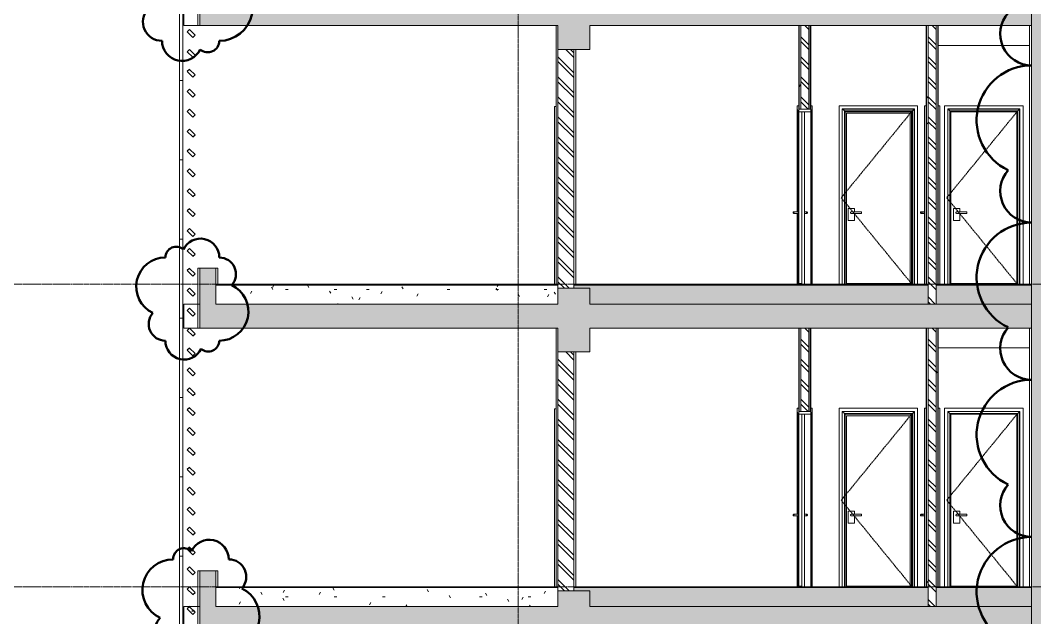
# Model space of a CAD drawing. Header units: millimetres. Extents: x 78096 to 288885, y -20632 to 149556.
# Drawn here: x 205079 to 217824, y 103711 to 111216 of the extents above; entities that cross this region are included whole.
import ezdxf

# ---------------------------------------------------------------- set-up
doc = ezdxf.new("R2010")
doc.units = ezdxf.units.MM
doc.linetypes.add('Centre', pattern=[31.75, 6.35, -4.7625, 15.875, -4.7625])
doc.linetypes.add('Grid Line', pattern=[22.225, 12.7, -3.175, 3.175, -3.175])
for name, color, linetype, lineweight in [('A-DETL', 90, 'Continuous', 9), ('A-DETL-GENF', 92, 'Continuous', 9), ('A-DOOR', 31, 'Continuous', 9), ('A-DOOR-FRAM', 31, 'Continuous', 9), ('A-FLOR', 192, 'Continuous', 9), ('A-FLOR-FNSH', 192, 'Continuous', 35), ('A-FLOR-LEVL', 51, 'Continuous', 9), ('A-FLOR-MCUT', 51, 'Continuous', 9), ('A-FLOR-PATT', 8, 'Continuous', 35), ('A-GENM', 13, 'Continuous', 9), ('A-GLAZ-CWMG', 51, 'Continuous', 9), ('A-WALL', 113, 'Continuous', 9), ('A-WALL-FNSH', 113, 'Continuous', 25), ('A-WALL-PATT', 111, 'Continuous', 25), ('G-ANNO-REVC', 71, 'Continuous', 50), ('S-BEAM', 12, 'Continuous', 9), ('S-GRID', 1, 'Continuous', 9)]:
    doc.layers.add(name, color=color, linetype=linetype, lineweight=lineweight)
pattern_1 = [(0, (230762.54, 117385), (812.8, 203.2), [33.528, -576.072, 33.528, -576.072, -3251.2]), (0, (230762.54, 117385), (812.8, 203.2), [-1219.2, 33.528, -1185.672, 33.528, -576.072, -1422.4]), (0, (230762.54, 117385), (812.8, 203.2), [-3048, 33.528, -372.872, 33.528, -982.472]), (120, (231067.34, 117486.6), (-582.3764, 602.3054), [33.528, -576.072, 33.528, -3827.272]), (120, (231067.34, 117486.6), (-582.3764, 602.3054), [-643.128, -576.072, 33.528, -1185.672, -2032]), (120, (231067.34, 117486.6), (-582.3764, 602.3054), [-2438.4, 33.528, -576.072, 33.528, -1388.872]), (120, (231067.34, 117486.6), (-582.3764, 602.3054), [-3081.528, -372.872, 33.528, -982.472]), (240, (231168.94, 117893), (-230.4236, -805.5054), [33.528, -576.072, 33.528, -3827.272]), (240, (231168.94, 117893), (-230.4236, -805.5054), [-643.128, -576.072, 33.528, -1185.672, -2032]), (240, (231168.94, 117893), (-230.4236, -805.5054), [-2438.4, 33.528, -576.072, 33.528, -1388.872]), (240, (231168.94, 117893), (-230.4236, -805.5054), [-3081.528, -372.872, 33.528, -982.472])]
pattern_2 = [(50, (5066.1, 117385), (728.737, -63.756), [76.2, -838.2]), (355, (5066.1, 117385), (-140.972, 764.228), [60.96, -670.56]), (100.451, (5126.8, 117379.7), (587.77, 700.467), [64.76, -712.36]), (46.184, (5066.1, 117588.2), (1084.316, -168.17), [114.3, -1257.3]), (96.636, (5156.4, 117574.2), (949.61, 989.71), [97.14, -1068.54]), (351.184, (5066.1, 117588.2), (949.62, 989.7), [91.44, -1005.84]), (21, (5167.7, 117537.4), (606.458, -409.06), [76.2, -838.2]), (326, (5167.7, 117537.4), (247.208, 736.753), [60.96, -670.56]), (71.451, (5218.2, 117503.3), (853.668, 327.685), [64.76, -712.36]), (37.5, (5066.1, 117385), (12.3547, 338.22), [33.528, -628.904, 33.528, -647.192, -673.1]), (37.5, (5066.1, 117385), (12.3547, 338.22), [-1343.152, 33.528, -639.572]), (7.5, (5066.1, 117385), (267.279, 400.722), [33.528, -354.584, 33.528, -613.664, -256.54]), (7.5, (5066.1, 117385), (267.279, 400.722), [-1035.304, 33.528, -223.012]), (327.5, (4839.52, 117385), (542.3633, -22.9153), [33.528, -220.472, 33.528, -758.952, -1051.56]), (327.5, (4839.52, 117385), (542.3633, -22.9153), [-1046.48, 33.528, -1018.032]), (317.5, (4737.9, 117385), (592.517, 101.707), [33.528, -296.672, 33.528, -492.76, -746.76]), (317.5, (4737.9, 117385), (592.517, 101.707), [-856.488, 33.528, -713.232])]
pattern_3 = [(50, (230762.54, 117385), (728.7365, -63.756), [76.2, -838.2]), (355, (230762.54, 117385), (-140.972, 764.228), [60.96, -670.56]), (100.451, (230823.3, 117379.7), (587.77, 700.467), [64.76, -712.36]), (46.184, (230762.5, 117588.2), (1084.316, -168.17), [114.3, -1257.3]), (96.636, (230852.9, 117574.2), (949.61, 989.71), [97.14, -1068.54]), (351.184, (230762.5, 117588.2), (949.62, 989.7), [91.44, -1005.84]), (21, (230864.14, 117537.4), (606.458, -409.0606), [76.2, -838.2]), (326, (230864.14, 117537.4), (247.208, 736.753), [60.96, -670.56]), (71.451, (230914.7, 117503.3), (853.668, 327.685), [64.76, -712.36]), (37.5, (230762.54, 117385), (12.3547, 338.2201), [33.528, -628.904, 33.528, -647.192, -673.1]), (37.5, (230762.54, 117385), (12.3547, 338.2201), [-1343.152, 33.528, -639.572]), (7.5, (230762.54, 117385), (267.279, 400.722), [33.528, -354.584, 33.528, -613.664, -256.54]), (7.5, (230762.54, 117385), (267.279, 400.722), [-1035.304, 33.528, -223.012]), (327.5, (230535.98, 117385), (542.3633, -22.9153), [33.528, -220.472, 33.528, -758.952, -1051.56]), (327.5, (230535.98, 117385), (542.3633, -22.9153), [-1046.48, 33.528, -1018.032]), (317.5, (230434.38, 117385), (592.517, 101.707), [33.528, -296.672, 33.528, -492.76, -746.76]), (317.5, (230434.38, 117385), (592.517, 101.707), [-856.488, 33.528, -713.232])]

# ---------------------------------------------------------------- blocks, each defined once
blk = doc.blocks.new('ZZ-D - Internal Door - 900 x 2200_TYPE GENERAL-4314285-TOMH A-A')
at = {"layer": 'A-DOOR'}
for p, q in [((-9005, 98743), (-9005, 96500)), ((-8019, 98743), (-9005, 98743)), ((-8965, 96500), (-8965, 98703)), ((-8965, 98703), (-8059, 98703)), ((-8939, 98677), (-8965, 98703)), ((-8939, 98677), (-8939, 96500)), ((-8085, 98677), (-8939, 98677)), ((-8935, 98673), (-8935, 96500)), ((-8089, 98673), (-8935, 98673)), ((-8928, 98666), (-8928, 96508)), ((-8096, 98666), (-8928, 98666)), ((-8096, 96508), (-8096, 98666)), ((-8089, 96500), (-8089, 98673)), ((-8059, 98703), (-8085, 98677)), ((-8085, 96500), (-8085, 98677)), ((-8059, 96500), (-8059, 98703)), ((-8019, 98743), (-8019, 96500)), ((-8893, 97450), (-8893, 97300)), ((-8813, 97450), (-8893, 97450)), ((-8819, 97410), (-8853, 97410)), ((-8853, 97390), (-8819, 97390)), ((-8725, 97410), (-8819, 97410)), ((-8819, 97390), (-8725, 97390)), ((-8813, 97410), (-8813, 97450)), ((-8813, 97300), (-8813, 97390)), ((-8893, 97300), (-8813, 97300)), ((-8928, 96508), (-8096, 96508))]:
    blk.add_line(p, q, dxfattribs=at)
at = {"layer": 'A-DOOR', "linetype": 'Centre'}
for p, q in [((-8096, 98666), (-8978, 97587)), ((-8978, 97587), (-8096, 96508))]:
    blk.add_line(p, q, dxfattribs=at)
at = {"layer": 'A-DOOR'}
for start_param, end_param in [(4.712389, 6.283185), (3.141593, 4.712389)]:
    blk.add_ellipse((-8725, 97400), major_axis=(0, 10), ratio=0.104556, start_param=start_param, end_param=end_param, dxfattribs=at)
for points, knots in [([(-8935, 98673), (-8935, 98673), (-8935, 98673), (-8936, 98674), (-8937, 98674), (-8938, 98675), (-8939, 98676), (-8939, 98677)], [-1, -1, -1, -1, -0.75, -0.625, -0.5, -0.25, 0, 0, 0, 0]), ([(-8085, 98677), (-8086, 98676), (-8087, 98675), (-8088, 98674), (-8088, 98674), (-8089, 98673), (-8089, 98673), (-8089, 98673)], [0, 0, 0, 0, 0.25, 0.5, 0.625, 0.75, 1, 1, 1, 1]), ([(-8863, 97400), (-8863, 97401), (-8863, 97403), (-8862, 97405), (-8861, 97406), (-8860, 97407), (-8859, 97408), (-8858, 97409), (-8857, 97409), (-8857, 97409), (-8856, 97409), (-8855, 97410), (-8854, 97410), (-8854, 97410), (-8853, 97410)], [0, 0, 0, 0, 0.0833333, 0.1666667, 0.2083333, 0.25, 0.2916667, 0.3333333, 0.3541667, 0.375, 0.3958333, 0.4166667, 0.4583333, 0.5, 0.5, 0.5, 0.5]), ([(-8853, 97390), (-8853, 97390), (-8854, 97390), (-8854, 97390), (-8855, 97390), (-8856, 97390), (-8856, 97391), (-8857, 97391), (-8858, 97391), (-8859, 97392), (-8859, 97392), (-8860, 97393), (-8861, 97394), (-8862, 97395), (-8863, 97397), (-8863, 97399), (-8863, 97400)], [0.5, 0.5, 0.5, 0.5, 0.5208333, 0.5416667, 0.5625, 0.5833333, 0.6041667, 0.625, 0.6666667, 0.6875, 0.7083333, 0.75, 0.7916667, 0.8333333, 0.9166667, 1, 1, 1, 1]), ([(-8820, 97400), (-8820, 97402), (-8820, 97405), (-8820, 97408), (-8819, 97410), (-8819, 97410), (-8819, 97410)], [0, 0, 0, 0, 0.1666667, 0.3333333, 0.4166667, 0.5, 0.5, 0.5, 0.5])]:
    blk.add_open_spline(points, degree=3, knots=knots, dxfattribs=at)
blk.add_open_spline([(-8819, 97390), (-8819, 97390), (-8819, 97390), (-8820, 97391), (-8820, 97393), (-8820, 97395), (-8820, 97397), (-8820, 97399), (-8820, 97400)], degree=3, dxfattribs=at)
at = {"layer": 'A-DOOR-FRAM'}
for p, q in [((-8962, 98700), (-8062, 98700)), ((-8930, 98668), (-8930, 96500)), ((-8094, 98668), (-8930, 98668)), ((-8094, 98668), (-8094, 96500)), ((-8062, 98700), (-8062, 96500)), ((-8911, 96500), (-8911, 96508)), ((-8113, 96508), (-8113, 96500))]:
    blk.add_line(p, q, dxfattribs=at)
blk = doc.blocks.new('ZZ-D - Internal Door - 1000 x 2200_ΤΥΠΟΣ 5_WC-4307367-TOMH A-A')
at = {"layer": 'A-DOOR', "lineweight": 18}
for p, q in [((-9237, 98743), (-9257, 98743)), ((-9257, 98743), (-9257, 96500)), ((-9237, 96500), (-9237, 98743)), ((-9067, 98743), (-9087, 98743)), ((-9087, 98743), (-9087, 98713)), ((-9087, 98713), (-9087, 96500)), ((-9067, 98713), (-9067, 98743)), ((-9067, 96500), (-9067, 98713)), ((-9257, 96500), (-9237, 96500)), ((-9087, 96500), (-9067, 96500))]:
    blk.add_line(p, q, dxfattribs=at)
at = {"layer": 'A-DOOR'}
for p, q in [((-9290, 97410), (-9299, 97410)), ((-9289, 97410), (-9299, 97410)), ((-9299, 97390), (-9290, 97390)), ((-9299, 97390), (-9289, 97390)), ((-9257, 97410), (-9290, 97410)), ((-9290, 97390), (-9257, 97390))]:
    blk.add_line(p, q, dxfattribs=at)
for start_param, end_param in [(4.712389, 7.853982), (1.570796, 4.712389)]:
    blk.add_ellipse((-9289, 97400), major_axis=(0, 10), ratio=0.994519, start_param=start_param, end_param=end_param, dxfattribs=at)
for points, knots in [([(-9309, 97400), (-9309, 97402), (-9308, 97405), (-9305, 97408), (-9302, 97410), (-9299, 97410), (-9297, 97410), (-9297, 97410)], [0, 0, 0, 0, 0.1666667, 0.3333333, 0.4166667, 0.5, 0.5833333, 0.5833333, 0.5833333, 0.5833333]), ([(-9292, 97410), (-9292, 97410), (-9291, 97410), (-9290, 97410), (-9290, 97410), (-9289, 97410), (-9289, 97410), (-9288, 97410), (-9288, 97409), (-9287, 97409), (-9287, 97409), (-9287, 97409)], [0.4285634, 0.4285634, 0.4285634, 0.4285634, 0.4583333, 0.5, 0.5208333, 0.5416667, 0.5625, 0.5833333, 0.6041667, 0.625, 0.6372964, 0.6372964, 0.6372964, 0.6372964]), ([(-9287, 97391), (-9287, 97391), (-9287, 97391), (-9288, 97391), (-9288, 97390), (-9289, 97390), (-9290, 97390), (-9291, 97390), (-9291, 97390), (-9292, 97390), (-9292, 97390), (-9292, 97390)], [0.3627036, 0.3627036, 0.3627036, 0.3627036, 0.375, 0.3958333, 0.4166667, 0.4583333, 0.5, 0.5208333, 0.5416667, 0.5625, 0.5714366, 0.5714366, 0.5714366, 0.5714366])]:
    blk.add_open_spline(points, degree=3, knots=knots, dxfattribs=at)
blk.add_open_spline([(-9297, 97390), (-9297, 97390), (-9299, 97390), (-9302, 97390), (-9304, 97391), (-9306, 97393), (-9308, 97395), (-9309, 97397), (-9309, 97399), (-9309, 97400)], degree=3, dxfattribs=at)
blk = doc.blocks.new('ZZ-D - Internal Door - 900 x 2200_TYPE  WC ENTRANCE-4315241-TOMH A-A')
at = {"layer": 'A-DOOR'}
for p, q in [((-10330, 96500), (-10330, 98743)), ((-10330, 98743), (-9344, 98743)), ((-10264, 98677), (-10290, 98703)), ((-10290, 98703), (-10290, 96500)), ((-9384, 98703), (-10290, 98703)), ((-10264, 98677), (-10264, 96500)), ((-9410, 98677), (-10264, 98677)), ((-10260, 98673), (-10260, 96500)), ((-9414, 98673), (-10260, 98673)), ((-9414, 98673), (-9414, 96500)), ((-9384, 98703), (-9410, 98677)), ((-9410, 98677), (-9410, 96500)), ((-9384, 98703), (-9384, 96500)), ((-9344, 96500), (-9344, 98743)), ((-10218, 97450), (-10218, 97300)), ((-10138, 97450), (-10218, 97450)), ((-10144, 97410), (-10178, 97410)), ((-10178, 97390), (-10144, 97390)), ((-10050, 97410), (-10144, 97410)), ((-10144, 97390), (-10050, 97390)), ((-10138, 97410), (-10138, 97450)), ((-10138, 97300), (-10138, 97390)), ((-10218, 97300), (-10138, 97300)), ((-10236, 96508), (-9438, 96508))]:
    blk.add_line(p, q, dxfattribs=at)
at = {"layer": 'A-DOOR', "linetype": 'Centre'}
for p, q in [((-9421, 98666), (-10303, 97587)), ((-10303, 97587), (-9421, 96508))]:
    blk.add_line(p, q, dxfattribs=at)
at = {"layer": 'A-DOOR'}
for start_param, end_param in [(4.712389, 6.283185), (3.141593, 4.712389)]:
    blk.add_ellipse((-10050, 97400), major_axis=(0, 10), ratio=0.104556, start_param=start_param, end_param=end_param, dxfattribs=at)
for points in [[(-10260, 98673), (-10260, 98673), (-10261, 98674), (-10263, 98676), (-10264, 98677)], [(-9410, 98677), (-9411, 98676), (-9413, 98674), (-9414, 98673), (-9414, 98673)], [(-10144, 97390), (-10144, 97390), (-10145, 97390), (-10145, 97391), (-10145, 97393), (-10145, 97395), (-10145, 97397), (-10145, 97399), (-10145, 97400)]]:
    blk.add_open_spline(points, degree=3, dxfattribs=at)
for points, knots in [([(-10188, 97400), (-10188, 97401), (-10188, 97403), (-10187, 97405), (-10186, 97406), (-10185, 97407), (-10184, 97408), (-10183, 97409), (-10183, 97409), (-10182, 97409), (-10181, 97409), (-10180, 97410), (-10179, 97410), (-10179, 97410), (-10178, 97410)], [0, 0, 0, 0, 0.0833333, 0.1666667, 0.2083333, 0.25, 0.2916667, 0.3333333, 0.3541667, 0.375, 0.3958333, 0.4166667, 0.4583333, 0.5, 0.5, 0.5, 0.5]), ([(-10178, 97390), (-10178, 97390), (-10179, 97390), (-10179, 97390), (-10180, 97390), (-10181, 97390), (-10181, 97391), (-10182, 97391), (-10183, 97391), (-10184, 97392), (-10184, 97392), (-10185, 97393), (-10186, 97394), (-10187, 97395), (-10188, 97397), (-10188, 97399), (-10188, 97400)], [0.5, 0.5, 0.5, 0.5, 0.5208333, 0.5416667, 0.5625, 0.5833333, 0.6041667, 0.625, 0.6666667, 0.6875, 0.7083333, 0.75, 0.7916667, 0.8333333, 0.9166667, 1, 1, 1, 1]), ([(-10145, 97400), (-10145, 97402), (-10145, 97405), (-10145, 97408), (-10145, 97410), (-10144, 97410), (-10144, 97410)], [0, 0, 0, 0, 0.1666667, 0.3333333, 0.4166667, 0.5, 0.5, 0.5, 0.5])]:
    blk.add_open_spline(points, degree=3, knots=knots, dxfattribs=at)
at = {"layer": 'A-DOOR-FRAM'}
for p, q in [((-10287, 98700), (-9387, 98700)), ((-10255, 98668), (-10255, 96500)), ((-9419, 98668), (-10255, 98668)), ((-10236, 98649), (-10236, 96500)), ((-10236, 98649), (-9438, 98649)), ((-9438, 98649), (-9438, 96500)), ((-9419, 98668), (-9419, 96500)), ((-9387, 98700), (-9387, 96500))]:
    blk.add_line(p, q, dxfattribs=at)
blk = doc.blocks.new('ZZ-D - Internal Door - 900 x 2200_TYPE  WC ENTRANCE-V9-TOMH A-A')
at = {"layer": 'A-DOOR', "lineweight": 18}
for p, q in [((-10837, 98743), (-10857, 98743)), ((-10857, 98743), (-10857, 98703)), ((-10857, 98703), (-10843, 98677)), ((-10837, 98673), (-10837, 98743)), ((-10799, 98666), (-10837, 98666)), ((-10837, 98666), (-10837, 96508)), ((-10799, 96508), (-10799, 98666)), ((-10667, 98743), (-10687, 98743)), ((-10687, 98743), (-10687, 98673)), ((-10681, 98677), (-10667, 98703)), ((-10667, 98703), (-10667, 98743)), ((-10837, 96508), (-10799, 96508))]:
    blk.add_line(p, q, dxfattribs=at)
at = {"layer": 'A-DOOR'}
for p, q in [((-10857, 98703), (-10857, 97410)), ((-10843, 98677), (-10843, 97450)), ((-10681, 98677), (-10681, 96500)), ((-10667, 98703), (-10667, 96500)), ((-10890, 97410), (-10899, 97410)), ((-10890, 97410), (-10899, 97410)), ((-10899, 97390), (-10890, 97390)), ((-10899, 97390), (-10890, 97390)), ((-10845, 97410), (-10890, 97410)), ((-10890, 97390), (-10845, 97390)), ((-10857, 97390), (-10857, 96500)), ((-10845, 97300), (-10845, 97450)), ((-10845, 97450), (-10837, 97450)), ((-10799, 97450), (-10797, 97450)), ((-10746, 97410), (-10765, 97410)), ((-10765, 97390), (-10746, 97390)), ((-10737, 97410), (-10746, 97410)), ((-10737, 97410), (-10746, 97410)), ((-10746, 97390), (-10737, 97390)), ((-10746, 97390), (-10737, 97390)), ((-10837, 97300), (-10845, 97300)), ((-10843, 97300), (-10843, 96500)), ((-10797, 97300), (-10799, 97300))]:
    blk.add_line(p, q, dxfattribs=at)
at = {"layer": 'A-DOOR', "lineweight": 18}
for centre, start, end in [((-10836, 98681), 209.7449, 262.875), ((-10688, 98681), 277.125, 330.2551)]:
    blk.add_arc(centre, 8.06, start, end, dxfattribs=at)
at = {"layer": 'A-DOOR'}
for points, knots in [([(-10837, 98673), (-10838, 98673), (-10839, 98673), (-10840, 98674), (-10841, 98674), (-10842, 98675), (-10843, 98676), (-10843, 98677)], [0, 0, 0, 0, 0.25, 0.375, 0.5, 0.75, 1, 1, 1, 1]), ([(-10909, 97400), (-10909, 97398), (-10908, 97395), (-10905, 97392), (-10902, 97390), (-10899, 97390), (-10897, 97390), (-10897, 97390)], [0, 0, 0, 0, 0.1666667, 0.3333333, 0.4166667, 0.5, 0.5833333, 0.5833333, 0.5833333, 0.5833333]), ([(-10890, 97410), (-10890, 97410), (-10891, 97410), (-10891, 97410), (-10892, 97410), (-10892, 97410), (-10893, 97409), (-10893, 97409), (-10894, 97409), (-10894, 97408), (-10895, 97408), (-10896, 97407), (-10896, 97406), (-10897, 97405), (-10898, 97403), (-10898, 97401), (-10898, 97400)], [0.5, 0.5, 0.5, 0.5, 0.5208333, 0.5416667, 0.5625, 0.5833333, 0.6041667, 0.625, 0.6666667, 0.6875, 0.7083333, 0.75, 0.7916667, 0.8333333, 0.9166667, 1, 1, 1, 1]), ([(-10898, 97400), (-10898, 97399), (-10898, 97397), (-10897, 97395), (-10896, 97394), (-10896, 97393), (-10895, 97392), (-10894, 97391), (-10894, 97391), (-10893, 97391), (-10893, 97391), (-10892, 97390), (-10891, 97390), (-10890, 97390), (-10890, 97390)], [0, 0, 0, 0, 0.0833333, 0.1666667, 0.2083333, 0.25, 0.2916667, 0.3333333, 0.3541667, 0.375, 0.3958333, 0.4166667, 0.4583333, 0.5, 0.5, 0.5, 0.5]), ([(-10738, 97400), (-10738, 97401), (-10739, 97403), (-10739, 97405), (-10740, 97406), (-10741, 97407), (-10741, 97408), (-10742, 97409), (-10743, 97409), (-10743, 97409), (-10744, 97409), (-10744, 97410), (-10745, 97410), (-10746, 97410), (-10746, 97410)], [0, 0, 0, 0, 0.0833333, 0.1666667, 0.2083333, 0.25, 0.2916667, 0.3333333, 0.3541667, 0.375, 0.3958333, 0.4166667, 0.4583333, 0.5, 0.5, 0.5, 0.5]), ([(-10746, 97390), (-10746, 97390), (-10746, 97390), (-10745, 97390), (-10745, 97390), (-10744, 97390), (-10744, 97391), (-10743, 97391), (-10742, 97391), (-10742, 97392), (-10741, 97392), (-10741, 97393), (-10740, 97394), (-10739, 97395), (-10739, 97397), (-10738, 97399), (-10738, 97400)], [0.5, 0.5, 0.5, 0.5, 0.5208333, 0.5416667, 0.5625, 0.5833333, 0.6041667, 0.625, 0.6666667, 0.6875, 0.7083333, 0.75, 0.7916667, 0.8333333, 0.9166667, 1, 1, 1, 1]), ([(-10727, 97400), (-10727, 97402), (-10728, 97405), (-10731, 97408), (-10734, 97410), (-10737, 97410), (-10739, 97410), (-10740, 97410)], [0, 0, 0, 0, 0.1666667, 0.3333333, 0.4166667, 0.5, 0.5833333, 0.5833333, 0.5833333, 0.5833333])]:
    blk.add_open_spline(points, degree=3, knots=knots, dxfattribs=at)
for points in [[(-10897, 97410), (-10897, 97410), (-10899, 97410), (-10902, 97410), (-10904, 97409), (-10906, 97407), (-10908, 97405), (-10909, 97403), (-10909, 97401), (-10909, 97400)], [(-10740, 97390), (-10739, 97390), (-10737, 97390), (-10734, 97390), (-10732, 97391), (-10730, 97393), (-10728, 97395), (-10727, 97397), (-10727, 97399), (-10727, 97400)]]:
    blk.add_open_spline(points, degree=3, dxfattribs=at)
at = {"layer": 'A-DOOR-FRAM', "lineweight": 18}
for p, q in [((-10687, 98700), (-10837, 98700)), ((-10837, 98700), (-10837, 98668)), ((-10837, 98668), (-10687, 98668)), ((-10765, 98668), (-10797, 98668)), ((-10797, 98668), (-10797, 96500)), ((-10765, 96500), (-10765, 98668)), ((-10687, 98668), (-10687, 98700)), ((-10797, 96500), (-10765, 96500))]:
    blk.add_line(p, q, dxfattribs=at)
at = {"layer": 'A-DOOR-FRAM'}
for p, q in [((-10837, 98666), (-10837, 98668)), ((-10687, 98668), (-10687, 96500)), ((-10837, 96500), (-10837, 96508))]:
    blk.add_line(p, q, dxfattribs=at)
blk = doc.blocks.new('Doors_IntSgl - 1000x2200-4289503-TOMH A-A')
at = {"layer": 'A-DOOR'}
for p in [(-13907.109871, 100300), (-13887.109871, 102535)]:
    blk.add_line(p, (-13907.109871, 102535), dxfattribs=at)
blk = doc.blocks.new('Rectangular Mullion - 50_100 DIAGONAL-4463840-TOMH A-A')
at = {"layer": 'A-GLAZ-CWMG', "lineweight": 25}
for p, q in [((-18493, 96849), (-18521, 96821)), ((-18521, 96821), (-18451, 96751)), ((-18422, 96779), (-18493, 96849)), ((-18451, 96751), (-18422, 96779))]:
    blk.add_line(p, q, dxfattribs=at)
blk = doc.blocks.new('Direct Shape - Floor_300mm_8463932-4474210-TOMH A-A')
at = {"layer": 'A-FLOR', "lineweight": 35}
h = blk.add_hatch(dxfattribs=at)
h.set_pattern_fill('FP_7', color=250, style=0, pattern_type=2)
h.set_pattern_definition(pattern_2)
h.paths.add_polyline_path([(-18362, 107350), (-18362, 107650), (-18562, 107650), (-18562, 107350)])
at = {"layer": 'A-FLOR', "lineweight": 18}
for p, q in [((-18562, 107650), (-18562, 107350)), ((-18362, 107650), (-18562, 107650)), ((-18562, 107350), (-18362, 107350))]:
    blk.add_line(p, q, dxfattribs=at)
blk = doc.blocks.new('Direct Shape - The_HUB-4475669-TOMH A-A')
at = {"layer": 'S-BEAM'}
blk.add_line((-7937, 107100), (-9087, 107100), dxfattribs=at)
blk = doc.blocks.new('Direct Shape - M_Concrete-Rectangular Beam_30X80_8368589-4474287-TOMH A-A')
blk.add_blockref('Direct Shape - The_HUB-4475669-TOMH A-A', (0, 0))
blk = doc.blocks.new('Direct Shape - Floor_300mm_8463875-4474388-TOMH A-A')
at = {"layer": 'A-FLOR', "lineweight": 35}
h = blk.add_hatch(dxfattribs=at)
h.set_pattern_fill('FP_7', color=250, style=0, pattern_type=2)
h.set_pattern_definition(pattern_2)
h.paths.add_polyline_path([(-18362, 103550), (-18362, 103850), (-18562, 103850), (-18562, 103550)])
at = {"layer": 'A-FLOR', "lineweight": 18}
for p, q in [((-18562, 103850), (-18562, 103550)), ((-18362, 103850), (-18562, 103850)), ((-18562, 103550), (-18362, 103550))]:
    blk.add_line(p, q, dxfattribs=at)
blk = doc.blocks.new('Direct Shape - The_HUB-4475741-TOMH A-A')
at = {"layer": 'S-BEAM'}
blk.add_line((-7937, 110900), (-9087, 110900), dxfattribs=at)
blk = doc.blocks.new('Direct Shape - M_Concrete-Rectangular Beam_30X80_8392451-4474557-TOMH A-A')
blk.add_blockref('Direct Shape - The_HUB-4475741-TOMH A-A', (0, 0))
blk = doc.blocks.new('Direct Shape - Floor_300mm_8463943-4474564-TOMH A-A')
at = {"layer": 'A-FLOR', "lineweight": 35}
h = blk.add_hatch(dxfattribs=at)
h.set_pattern_fill('FP_7', color=250, style=0, pattern_type=2)
h.set_pattern_definition(pattern_2)
h.paths.add_polyline_path([(-18362, 111150), (-18362, 111450), (-18562, 111450), (-18562, 111150)])
at = {"layer": 'A-FLOR', "lineweight": 18}
for p, q in [((-18562, 111450), (-18562, 111150)), ((-18362, 111450), (-18562, 111450)), ((-18562, 111150), (-18362, 111150))]:
    blk.add_line(p, q, dxfattribs=at)
blk = doc.blocks.new('Risen Solar Pack Solar Panel - VERTICAL - Solar Panel-4528868-TOMH A-A')
at = {"layer": 'A-GENM'}
for p, q in [((-18616, 137350), (-18616, 136354)), ((-18576, 137350), (-18616, 137350)), ((-18576, 136354), (-18576, 137350)), ((-18616, 136354), (-18576, 136354))]:
    blk.add_line(p, q, dxfattribs=at)
blk = doc.blocks.new('Family - ___-4987892-TOMH A-A')
at = {"layer": 'G-ANNO-REVC'}
for centre, radius, start, end in [((-18117, 111377), 419, 270, 64.7912), ((-18837, 111198), 240, 138.1897, 270), ((-18585, 110958), 252, 180, 334.7912), ((-18261, 110958), 144, 228.1897, 0), ((-18354, 108236), 237, 0, 154.7912), ((-18659, 108236), 136, 48.1897, 180), ((-18795, 107871), 366, 90, 244.7912), ((-18117, 108027), 209, 318.1897, 90), ((-18117, 107557), 366, 270, 64.7912), ((-18795, 107400), 209, 138.1897, 270), ((-18558, 107191), 237, 180, 334.7912), ((-18253, 107191), 136, 228.1897, 0), ((-18243, 104444), 245, 0, 154.7912), ((-18558, 104444), 140, 48.1897, 180), ((-18698, 104059), 385, 90, 244.7912), ((-17998, 104224), 220, 318.1897, 90), ((-17998, 103729), 385, 270, 64.7912), ((-18698, 103564), 220, 138.1897, 270)]:
    blk.add_arc(centre, radius, start, end, dxfattribs=at)
blk = doc.blocks.new('Family - ___-4988021-TOMH A-A')
at = {"layer": 'G-ANNO-REVC'}
for centre, radius, start, end in [((-7912, 111045), 395, 138.1897, 270), ((-7912, 109959), 691, 90, 244.7912), ((-7912, 109070), 395, 138.1897, 270), ((-7912, 107984), 691, 90, 244.7912), ((-7912, 107095), 395, 138.1897, 270), ((-7912, 106009), 691, 90, 244.7912), ((-7912, 105120), 395, 138.1897, 270), ((-7912, 104034), 691, 90, 244.7912)]:
    blk.add_arc(centre, radius, start, end, dxfattribs=at)

msp = doc.modelspace()

# ---------------------------------------------------------------- hatches: boundary and pattern name
at = {"layer": 'A-DETL-GENF'}
h = msp.add_hatch(dxfattribs=at)
h.set_pattern_fill('FP_7', color=50, style=0, pattern_type=2)
h.set_pattern_definition(pattern_3)
h.paths.add_polyline_path([(217784.424, 82800), (218184.412, 82800), (218184.412, 141050), (217784.412, 141050), (217784.424, 82884.048)])
h = msp.add_hatch(dxfattribs=at)
h.set_pattern_fill('FP_7', color=50, style=0, pattern_type=2)
h.set_pattern_definition(pattern_3)
h.paths.add_polyline_path([(244384.346, 110148.125), (244384.346, 111700), (244184.346, 111700), (244184.346, 111450), (241734.387, 111450), (241734.387, 111650), (241334.387, 111650), (241334.387, 111450), (230084.458, 111450), (230084.458, 111150), (241324.621, 111150), (241324.621, 110850), (241734.387, 110850), (241734.387, 111150), (244184.346, 111150), (244184.346, 110148.125)])
h.paths.add_polyline_path([(212234.399, 110850), (212234.399, 111150), (217784.412, 111150), (217784.412, 111450), (212234.399, 111450), (212234.399, 111650), (211834.399, 111650), (211834.399, 111450), (207534.458, 111450), (207534.458, 111900), (207334.458, 111900), (207334.458, 111150), (211834.399, 111150), (211834.399, 110850), (212190.132, 110850)])
h.paths.add_polyline_path([(227584.412, 111150), (229484.553, 111150), (229484.553, 111450), (227584.412, 111450), (227584.412, 111441.514)])
h.paths.add_polyline_path([(229684.27, 111150), (229684.458, 111150), (229684.27, 111396.963)])
h = msp.add_hatch(dxfattribs=at)
h.set_pattern_fill('FP_7', color=50, style=0, pattern_type=2)
h.set_pattern_definition(pattern_3)
h.paths.add_polyline_path([(244184.346, 106429.689), (244384.346, 106429.689), (244384.346, 108562.207), (244184.346, 108562.207), (244184.346, 107650), (241734.387, 107650), (241734.387, 107850), (241334.387, 107850), (241334.387, 107650), (230084.458, 107650), (230084.458, 107350), (241324.621, 107350), (241324.621, 107050), (241734.387, 107050), (241734.387, 107350), (244184.346, 107350)])
h.paths.add_polyline_path([(212234.399, 107050), (212234.399, 107350), (217784.412, 107350), (217784.412, 107650), (212234.399, 107650), (212234.399, 107850), (211834.399, 107850), (211834.399, 107650), (207534.458, 107650), (207534.458, 108100), (207334.458, 108100), (207334.458, 107350), (211834.399, 107350), (211834.399, 107050), (212190.132, 107050)])
h.paths.add_polyline_path([(227584.412, 107350), (229484.553, 107350), (229484.553, 107650), (227584.412, 107650), (227584.412, 107378.744)])
h.paths.add_polyline_path([(229684.27, 107350), (229684.458, 107350), (229684.27, 107378.744)])
h = msp.add_hatch(dxfattribs=at)
h.set_pattern_fill('FP_7', color=50, style=0, pattern_type=2)
h.set_pattern_definition(pattern_3)
h.paths.add_polyline_path([(244184.346, 102184.219), (244384.346, 102184.219), (244384.346, 104290.722), (244184.346, 104290.722), (244184.346, 103850), (241734.387, 103850), (241734.387, 104050), (241334.387, 104050), (241334.387, 103850), (230084.458, 103850), (230084.458, 103550), (241324.621, 103550), (241324.621, 103250), (241734.387, 103250), (241734.387, 103550), (244184.346, 103550), (244184.346, 102354.191)])
h.paths.add_polyline_path([(211834.399, 103250), (212234.399, 103250), (212234.399, 103550), (217784.412, 103550), (217784.412, 103850), (212234.399, 103850), (212234.399, 104050), (211834.399, 104050), (211834.399, 103850), (207534.458, 103850), (207534.458, 104300), (207334.458, 104300), (207334.458, 103550), (211834.399, 103550)])
h.paths.add_polyline_path([(227584.412, 103550), (229484.553, 103550), (229484.553, 103850), (227584.412, 103850), (227584.412, 103610.329)])
h.paths.add_polyline_path([(229684.27, 103550), (229684.458, 103550), (229684.27, 103610.329)])
at = {"layer": 'A-FLOR-PATT', "lineweight": 9}
h = msp.add_hatch(dxfattribs=at)
h.set_pattern_fill('FP_2', color=256, style=0, pattern_type=2)
h.set_pattern_definition(pattern_1)
h.paths.add_polyline_path([(210171.851, 107650), (211834.345, 107650), (211834.345, 107890), (207534.458, 107890), (207534.458, 107650), (209768.195, 107650)])
h = msp.add_hatch(dxfattribs=at)
h.set_pattern_fill('FP_2', color=256, style=0, pattern_type=2)
h.set_pattern_definition(pattern_1)
h.paths.add_polyline_path([(217437.661, 107650), (217784.412, 107650.12), (217784.412, 107890), (216584.346, 107890), (216584.346, 107650), (217034.005, 107650)])
h.paths.add_polyline_path([(228740.031, 107650), (229484.553, 107650), (229484.553, 107890), (227584.424, 107890), (227584.424, 107650), (228336.374, 107650)])
h.paths.add_polyline_path([(212234.399, 107650), (216484.346, 107650), (216484.346, 107890), (212034.345, 107890), (212034.345, 107850), (212234.399, 107850), (212234.399, 107660.85)])
h.paths.add_polyline_path([(242135.279, 107650), (242135.279, 107890), (230084.458, 107890), (230084.458, 107650), (241334.387, 107650), (241334.387, 107850), (241734.387, 107850), (241734.387, 107650), (242060.681, 107650)])
h.paths.add_polyline_path([(229684.27, 107650), (229684.458, 107650), (229684.27, 107692.779)])
h.paths.add_polyline_path([(224384.412, 107650), (224384.412, 107890), (222834.424, 107890), (222834.424, 107650), (224299.814, 107650)])
h.paths.add_polyline_path([(218184.424, 107650), (218209.424, 107650), (218209.424, 107890), (218184.424, 107890), (218184.424, 107692.779)])
h = msp.add_hatch(dxfattribs=at)
h.set_pattern_fill('FP_2', color=256, style=0, pattern_type=2)
h.set_pattern_definition(pattern_1)
h.paths.add_polyline_path([(210171.851, 103850), (211834.345, 103850), (211834.345, 104090), (207534.458, 104090), (207534.458, 103850), (209768.195, 103850)])
h = msp.add_hatch(dxfattribs=at)
h.set_pattern_fill('FP_2', color=256, style=0, pattern_type=2)
h.set_pattern_definition(pattern_1)
h.paths.add_polyline_path([(229484.553, 103850), (229484.553, 104090), (227584.424, 104090), (227584.424, 103850), (229143.687, 103850)])
h.paths.add_polyline_path([(212234.399, 103850), (216484.346, 103850), (216484.346, 104090), (212034.345, 104090), (212034.345, 104050), (212234.399, 104050), (212234.399, 103860.85)])
h.paths.add_polyline_path([(242135.279, 103850), (242135.279, 104090), (230084.458, 104090), (230084.458, 103850), (241334.387, 103850), (241334.387, 104050), (241734.387, 104050), (241734.387, 103850), (242060.681, 103850)])
h.paths.add_polyline_path([(229684.27, 103850), (229684.458, 103850), (229684.27, 103924.364)])
h.paths.add_polyline_path([(216584.346, 103850), (217784.412, 103850.12), (217784.412, 104090), (216584.346, 104090), (216584.346, 103924.364)])
h.paths.add_polyline_path([(224384.412, 103850), (224384.412, 104090), (222834.424, 104090), (222834.424, 103850), (224299.814, 103850)])
h.paths.add_polyline_path([(218184.424, 103850), (218209.424, 103850), (218209.424, 104090), (218184.424, 104090), (218184.424, 103924.364)])
at = {"layer": 'A-WALL-PATT', "lineweight": 9}
h = msp.add_hatch(dxfattribs=at)
h.set_pattern_fill('FP_2', color=256, style=0, pattern_type=2)
h.set_pattern_definition(pattern_1)
h.paths.add_polyline_path([(214884.327, 110100), (214884.327, 111150), (214864.327, 111150), (214864.327, 110100)])
h = msp.add_hatch(dxfattribs=at)
h.set_pattern_fill('FP_19', color=256, angle=-225, style=0, pattern_type=2)
h.set_pattern_definition([(315, (214859.33, 109525), (125.724, 125.724), []), (315, (215049.83, 109525), (125.724, 125.724), [])])
h.paths.add_polyline_path([(214984.327, 110100), (214984.327, 111150), (214884.327, 111150), (214884.327, 110100)])
h = msp.add_hatch(dxfattribs=at)
h.set_pattern_fill('FP_2', color=256, style=0, pattern_type=2)
h.set_pattern_definition(pattern_1)
h.paths.add_polyline_path([(215004.327, 110100), (215004.327, 111150), (214984.327, 111150), (214984.327, 110100)])
h = msp.add_hatch(dxfattribs=at)
h.set_pattern_fill('FP_2', color=256, style=0, pattern_type=2)
h.set_pattern_definition(pattern_1)
h.paths.add_polyline_path([(216464.346, 107890), (216484.346, 107890), (216484.346, 111150), (216464.346, 111150), (216464.346, 107900)])
h = msp.add_hatch(dxfattribs=at)
h.set_pattern_fill('FP_18', color=256, angle=-225, style=0, pattern_type=2)
h.set_pattern_definition([(315, (216459.35, 109525), (125.724, 125.724), []), (315, (216649.85, 109525), (125.724, 125.724), [])])
h.paths.add_polyline_path([(216584.346, 107650), (216584.346, 111150), (216484.346, 111150), (216484.346, 107650)])
h = msp.add_hatch(dxfattribs=at)
h.set_pattern_fill('FP_36', color=256, angle=-225, style=0, pattern_type=2)
h.set_pattern_definition([(315, (211809.35, 109525), (125.724, 125.724), []), (315, (211999.84, 109525), (125.724, 125.724), [])])
h.paths.add_polyline_path([(211834.399, 107650), (211834.399, 107850), (212034.345, 107850), (212034.345, 110850), (211834.399, 110850), (211834.345, 107650)])
h = msp.add_hatch(dxfattribs=at)
h.set_pattern_fill('FP_17', color=256, angle=-225, style=0, pattern_type=2)
h.set_pattern_definition([(315, (214859.33, 105725), (125.724, 125.724), []), (315, (215049.83, 105725), (125.724, 125.724), [])])
h.paths.add_polyline_path([(214984.327, 106300), (214984.327, 107350), (214884.327, 107350), (214884.327, 106300)])
h = msp.add_hatch(dxfattribs=at)
h.set_pattern_fill('FP_2', color=256, style=0, pattern_type=2)
h.set_pattern_definition(pattern_1)
h.paths.add_polyline_path([(216464.346, 104090), (216484.346, 104090), (216484.346, 107350), (216464.346, 107350), (216464.346, 104100)])
h = msp.add_hatch(dxfattribs=at)
h.set_pattern_fill('FP_16', color=256, angle=-225, style=0, pattern_type=2)
h.set_pattern_definition([(315, (216459.35, 105725), (125.724, 125.724), []), (315, (216649.85, 105725), (125.724, 125.724), [])])
h.paths.add_polyline_path([(216584.346, 103850), (216584.346, 107350), (216484.346, 107350), (216484.346, 103850)])
h = msp.add_hatch(dxfattribs=at)
h.set_pattern_fill('FP_2', color=256, style=0, pattern_type=2)
h.set_pattern_definition(pattern_1)
h.paths.add_polyline_path([(216604.346, 104090), (216604.346, 107350), (216584.346, 107350), (216584.346, 104090)])
h = msp.add_hatch(dxfattribs=at)
h.set_pattern_fill('FP_35', color=256, angle=-225, style=0, pattern_type=2)
h.set_pattern_definition([(315, (211809.35, 105725), (125.724, 125.724), []), (315, (211999.85, 105725), (125.724, 125.724), [])])
h.paths.add_polyline_path([(211834.399, 103850), (211834.399, 104050), (212034.345, 104050), (212034.345, 107050), (211834.399, 107050), (211834.345, 103850)])

# ---------------------------------------------------------------- linework, layer by layer
at = {"layer": 'A-DETL', "lineweight": 18}
for p, q in [((217784.412, 141050), (217784.412, 89933.458)), ((207334.458, 111450), (207334.458, 111150)), ((207334.458, 111150), (211834.399, 111150)), ((211834.399, 111150), (211834.399, 110850)), ((212234.399, 110850), (212234.399, 111150)), ((212234.399, 111150), (217784.412, 111150)), ((211834.399, 110850), (212234.399, 110850)), ((207534.458, 108100), (207334.458, 108100)), ((207334.458, 108100), (207334.458, 107650)), ((207534.458, 107650), (207534.458, 108100)), ((212234.399, 107850), (211834.399, 107850)), ((211834.399, 107850), (211834.399, 107650)), ((212234.399, 107650), (212234.399, 107850)), ((207334.458, 107650), (207334.458, 107350)), ((211834.399, 107650), (207534.458, 107650)), ((217784.412, 107650), (212234.399, 107650)), ((207334.458, 107350), (211834.399, 107350)), ((211834.399, 107350), (211834.399, 107050)), ((212234.399, 107050), (212234.399, 107350)), ((212234.399, 107350), (217784.412, 107350)), ((211834.399, 107050), (212234.399, 107050)), ((207534.458, 104300), (207334.458, 104300)), ((207334.458, 104300), (207334.458, 103850)), ((207534.458, 103850), (207534.458, 104300)), ((212234.399, 104050), (211834.399, 104050)), ((211834.399, 104050), (211834.399, 103850)), ((212234.399, 103850), (212234.399, 104050)), ((207334.458, 103850), (207334.458, 103550)), ((211834.399, 103850), (207534.458, 103850)), ((217784.412, 103850), (212234.399, 103850))]:
    msp.add_line(p, q, dxfattribs=at)
at = {"layer": 'A-FLOR-FNSH', "color": 7, "lineweight": 18}
for p, q in [((211809.345, 107900), (207559.458, 107900)), ((211834.345, 107900), (211834.345, 107650)), ((216459.346, 107900), (212059.345, 107900)), ((217759.424, 107900), (216609.346, 107900)), ((211809.345, 104100), (207559.458, 104100)), ((211834.345, 104100), (211834.345, 103850)), ((216459.346, 104100), (212059.345, 104100)), ((217759.424, 104100), (216609.346, 104100))]:
    msp.add_line(p, q, dxfattribs=at)
at = {"layer": 'A-FLOR-LEVL', "linetype": 'Centre'}
for p, q in [((192334.611, 107900), (278486.268, 107900)), ((192334.611, 104100), (278486.268, 104100))]:
    msp.add_line(p, q, dxfattribs=at)
at = {"layer": 'A-FLOR-MCUT', "lineweight": 18}
for p, q in [((207559.458, 107900), (207559.458, 107890)), ((211834.345, 107890), (207559.458, 107890)), ((212059.345, 107900), (212059.345, 107890)), ((216484.346, 107890), (212059.345, 107890)), ((216484.346, 107650), (216484.346, 107890)), ((217759.424, 107890), (216584.346, 107890)), ((216584.346, 107890), (216584.346, 107650)), ((217759.424, 107890), (217759.424, 107900)), ((207559.458, 104100), (207559.458, 104090)), ((211834.345, 104090), (207559.458, 104090)), ((212059.345, 104100), (212059.345, 104090)), ((216484.346, 104090), (212059.345, 104090)), ((216484.346, 103850), (216484.346, 104090)), ((217759.424, 104090), (216584.346, 104090)), ((216584.346, 104090), (216584.346, 103850)), ((217759.424, 104090), (217759.424, 104100))]:
    msp.add_line(p, q, dxfattribs=at)
at = {"layer": 'A-WALL', "lineweight": 18}
for p, q in [((211834.345, 111150), (211834.345, 107900)), ((214864.327, 110100), (214864.327, 111150)), ((214884.327, 110100), (214884.327, 111150)), ((214984.327, 110100), (214984.327, 111150)), ((215004.327, 110100), (215004.327, 111150)), ((216464.346, 107890), (216464.346, 111150)), ((216484.346, 107890), (216484.346, 111150)), ((216584.346, 107890), (216584.346, 111150)), ((216604.346, 107890), (216604.346, 111150)), ((212034.345, 110850), (212034.345, 107850)), ((207334.345, 107350), (207334.345, 107900)), ((207534.458, 107890), (207559.458, 107890)), ((212034.345, 107890), (212059.345, 107890)), ((216459.346, 107900), (216459.346, 107890)), ((216609.346, 107890), (216609.346, 107900)), ((217759.424, 107890), (217784.412, 107890)), ((211834.345, 107350), (211834.345, 104100)), ((214864.327, 106300), (214864.327, 107350)), ((214884.327, 106300), (214884.327, 107350)), ((214984.327, 106300), (214984.327, 107350)), ((215004.327, 106300), (215004.327, 107350)), ((216464.346, 104090), (216464.346, 107350)), ((216484.346, 104090), (216484.346, 107350)), ((216584.346, 104090), (216584.346, 107350)), ((216604.346, 104090), (216604.346, 107350)), ((212034.345, 107050), (212034.345, 104050)), ((207334.345, 103550), (207334.345, 104100)), ((207534.458, 104090), (207559.458, 104090)), ((212034.345, 104090), (212059.345, 104090)), ((216459.346, 104100), (216459.346, 104090)), ((216609.346, 104090), (216609.346, 104100)), ((217759.424, 104090), (217784.412, 104090))]:
    msp.add_line(p, q, dxfattribs=at)
at = {"layer": 'A-WALL', "color": 7, "lineweight": 18}
for p, q in [((214864.327, 110100), (215004.327, 110100)), ((214864.327, 106300), (215004.327, 106300))]:
    msp.add_line(p, q, dxfattribs=at)
at = {"layer": 'A-WALL-FNSH', "color": 7, "lineweight": 18}
for p, q in [((207309.458, 111900), (207309.458, 111150)), ((207334.345, 111150), (207334.345, 111450)), ((207309.458, 111150), (207334.345, 111150)), ((211809.345, 111150), (211809.345, 107900)), ((214859.327, 111150), (214859.327, 110100)), ((215009.327, 110100), (215009.327, 111150)), ((216459.346, 111150), (216459.346, 107900)), ((216609.346, 107900), (216609.346, 111150)), ((217759.424, 111150), (217759.424, 107900)), ((212059.345, 107900), (212059.345, 110850)), ((214859.327, 110100), (214864.327, 110100)), ((215004.327, 110100), (215009.327, 110100)), ((207309.458, 108100), (207309.458, 107350)), ((207334.458, 108100), (207309.458, 108100)), ((207559.458, 108100), (207534.458, 108100)), ((207559.458, 107900), (207559.458, 108100)), ((211809.345, 107900), (211834.345, 107900)), ((207309.458, 107350), (207334.345, 107350)), ((211809.345, 107350), (211809.345, 104100)), ((214859.327, 107350), (214859.327, 106300)), ((215009.327, 106300), (215009.327, 107350)), ((216459.346, 107350), (216459.346, 104100)), ((216609.346, 104100), (216609.346, 107350)), ((217759.424, 107350), (217759.424, 104100)), ((212059.345, 104100), (212059.345, 107050)), ((214859.327, 106300), (214864.327, 106300)), ((215004.327, 106300), (215009.327, 106300)), ((207309.458, 104300), (207309.458, 103550)), ((207334.458, 104300), (207309.458, 104300)), ((207559.458, 104300), (207534.458, 104300)), ((207559.458, 104100), (207559.458, 104300)), ((211809.345, 104100), (211834.345, 104100))]:
    msp.add_line(p, q, dxfattribs=at)
at = {"layer": 'S-GRID', "linetype": 'Grid Line'}
msp.add_line((211334.389, 78125.107), (211334.389, 148256.175), dxfattribs=at)

# ---------------------------------------------------------------- block references
at = {"layer": 'A-DOOR-FRAM'}
for name, p in [('Doors_IntSgl - 1000x2200-4289503-TOMH A-A', (225696.455, 7600)), ('ZZ-D - Internal Door - 900 x 2200_TYPE  WC ENTRANCE-V9-TOMH A-A', (225696.455, 11400)), ('ZZ-D - Internal Door - 900 x 2200_TYPE  WC ENTRANCE-4315241-TOMH A-A', (225696.455, 11400)), ('ZZ-D - Internal Door - 1000 x 2200_ΤΥΠΟΣ 5_WC-4307367-TOMH A-A', (225696.455, 11400)), ('ZZ-D - Internal Door - 900 x 2200_TYPE GENERAL-4314285-TOMH A-A', (225696.455, 11400)), ('Doors_IntSgl - 1000x2200-4289503-TOMH A-A', (225696.455, 3800)), ('ZZ-D - Internal Door - 900 x 2200_TYPE  WC ENTRANCE-V9-TOMH A-A', (225696.455, 7600)), ('ZZ-D - Internal Door - 900 x 2200_TYPE  WC ENTRANCE-4315241-TOMH A-A', (225696.455, 7600)), ('ZZ-D - Internal Door - 1000 x 2200_ΤΥΠΟΣ 5_WC-4307367-TOMH A-A', (225696.455, 7600)), ('ZZ-D - Internal Door - 900 x 2200_TYPE GENERAL-4314285-TOMH A-A', (225696.455, 7600))]:
    msp.add_blockref(name, p, dxfattribs=at)
at = {"layer": 'A-FLOR', "lineweight": 18}
for name in ['Direct Shape - Floor_300mm_8463943-4474564-TOMH A-A', 'Direct Shape - Floor_300mm_8463932-4474210-TOMH A-A', 'Direct Shape - Floor_300mm_8463875-4474388-TOMH A-A']:
    msp.add_blockref(name, (225696.455, 0), dxfattribs=at)
at = {"layer": 'A-GENM'}
for p in [(225696.455, -25894), (225696.455, -26890), (225696.455, -27886), (225696.455, -28881.5), (225696.455, -29877.5), (225696.455, -30873.5), (225696.455, -31869), (225696.455, -32865)]:
    msp.add_blockref('Risen Solar Pack Solar Panel - VERTICAL - Solar Panel-4528868-TOMH A-A', p, dxfattribs=at)
at = {"layer": 'A-GLAZ-CWMG'}
for p in [(225696.455, 14250), (225696.455, 14000), (225696.455, 13750), (225696.455, 13500), (225696.455, 13250), (225696.455, 13000), (225696.455, 12750), (225696.455, 12500), (225696.455, 12250), (225696.455, 12000), (225696.455, 11750), (225696.455, 11500), (225696.455, 11250), (225696.455, 11000), (225696.455, 10750), (225696.455, 10500), (225696.455, 10250), (225696.455, 10000), (225696.455, 9750), (225696.455, 9500), (225696.455, 9250), (225696.455, 9000), (225696.455, 8750), (225696.455, 8500), (225696.455, 8250), (225696.455, 8000), (225696.455, 7750), (225696.455, 7500), (225696.455, 7250), (225696.455, 7000)]:
    msp.add_blockref('Rectangular Mullion - 50_100 DIAGONAL-4463840-TOMH A-A', p, dxfattribs=at)
at = {"layer": 'G-ANNO-REVC'}
for name in ['Family - ___-4987892-TOMH A-A', 'Family - ___-4988021-TOMH A-A']:
    msp.add_blockref(name, (225696.455, 0), dxfattribs=at)
at = {"layer": 'S-BEAM'}
for name in ['Direct Shape - M_Concrete-Rectangular Beam_30X80_8392451-4474557-TOMH A-A', 'Direct Shape - M_Concrete-Rectangular Beam_30X80_8368589-4474287-TOMH A-A']:
    msp.add_blockref(name, (225696.455, 0), dxfattribs=at)

doc.saveas('drawing.dxf')
